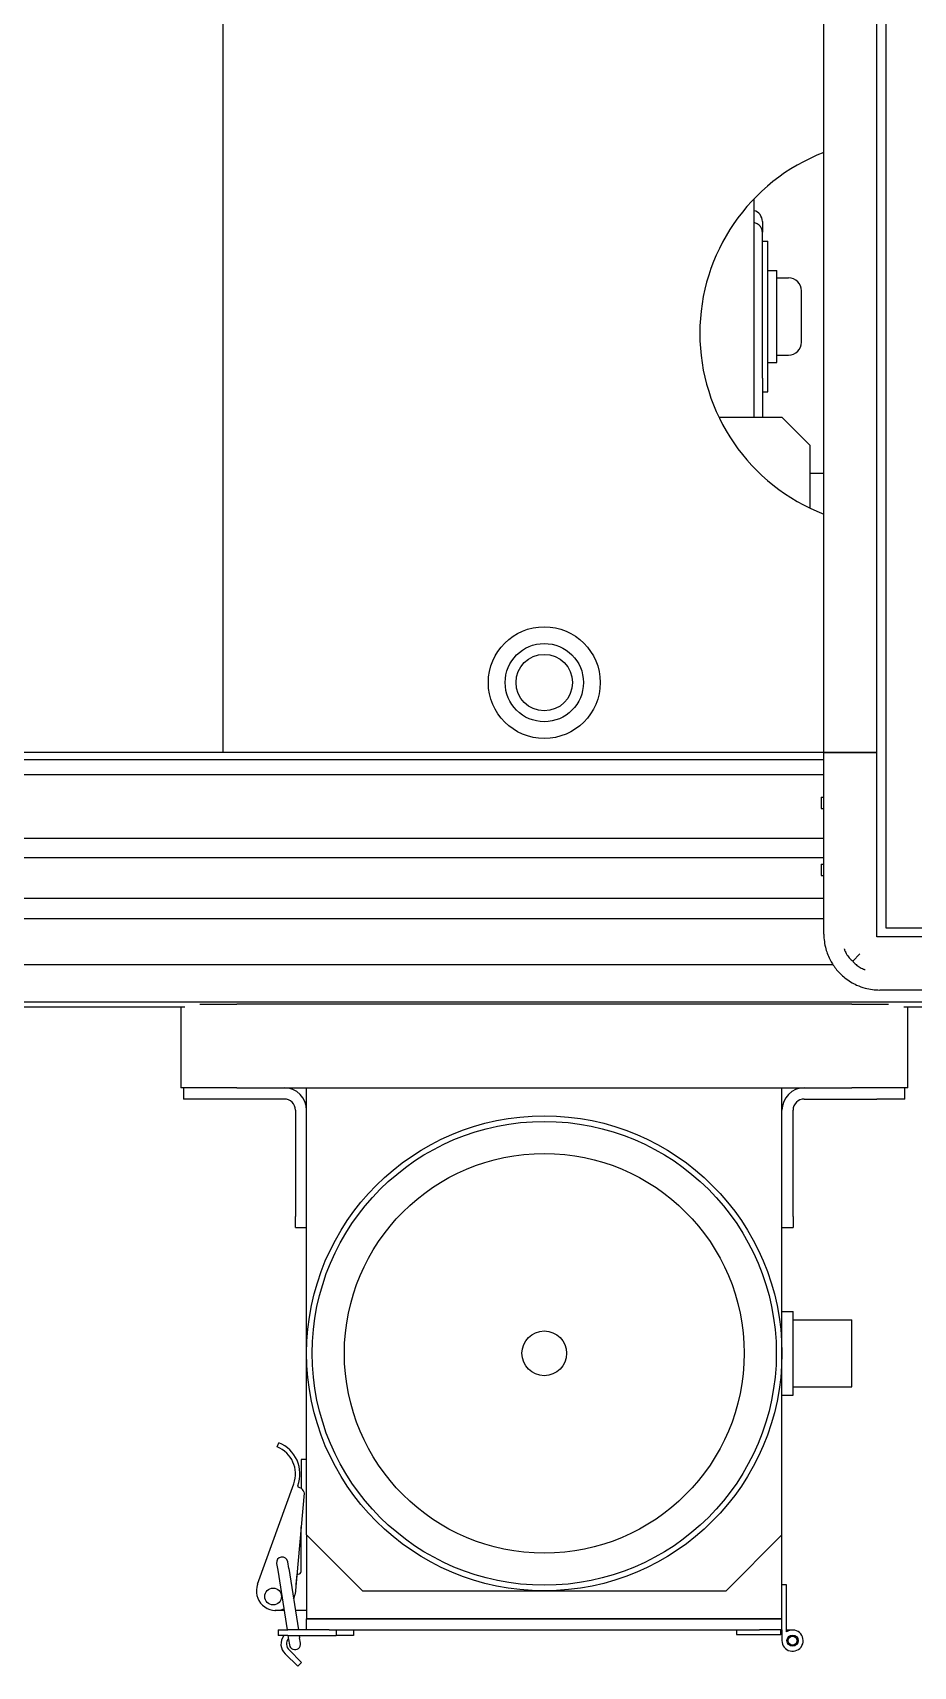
# Model space of a CAD drawing. Header units: millimetres. Extents: x 0 to 7722, y 0 to 5460.
# Drawn here: x 966.4 to 1123.9, y 3168 to 3460.3 of the extents above; entities that cross this region are included whole.
import ezdxf

# ---------------------------------------------------------------- set-up
doc = ezdxf.new("R2010")
doc.units = ezdxf.units.MM
doc.header["$LTSCALE"] = 5
doc.layers.get('0').update_dxf_attribs({"linetype": 'CONTINUOUS'})

msp = doc.modelspace()

# ---------------------------------------------------------------- linework, layer by layer
for p, q in [((1119.031, 3767.883), (1119.031, 3300.083)), ((1000.431, 3736.483), (1000.431, 3331.483)), ((1107.931, 3331.483), (1107.931, 3651.483)), ((1117.431, 3331.483), (1117.431, 3651.483)), ((1095.431, 3430.527), (1095.431, 3391.483)), ((1096.931, 3426.483), (1096.931, 3424.603)), ((1096.931, 3398.444), (1096.931, 3424.603)), ((1096.931, 3422.983), (1097.931, 3422.983)), ((1097.931, 3395.983), (1097.931, 3422.983)), ((1097.931, 3417.733), (1099.531, 3417.733)), ((1099.531, 3401.233), (1099.531, 3417.733)), ((1099.531, 3416.383), (1101.631, 3416.383)), ((1103.931, 3404.883), (1103.931, 3414.083)), ((1099.531, 3402.583), (1101.631, 3402.583)), ((1097.931, 3401.233), (1099.531, 3401.233)), ((1096.931, 3398.444), (1096.931, 3391.483)), ((1096.931, 3395.983), (1097.931, 3395.983)), ((1089.156, 3391.483), (1100.431, 3391.483)), ((1100.431, 3391.483), (1105.431, 3386.483)), ((1105.431, 3386.483), (1105.431, 3375.208)), ((1105.431, 3381.483), (1107.931, 3381.483)), ((1107.931, 3331.483), (795.431, 3331.483)), ((1107.931, 3330.198), (795.431, 3330.198)), ((1107.931, 3298.983), (1107.931, 3331.483)), ((1107.931, 3331.483), (1111.58, 3331.483)), ((1111.58, 3331.483), (1107.931, 3331.483)), ((1114.391, 3331.483), (1111.58, 3331.483)), ((1111.58, 3331.483), (1114.391, 3331.483)), ((1117.431, 3331.483), (1114.391, 3331.483)), ((1114.391, 3331.483), (1117.431, 3331.483)), ((1117.431, 3298.483), (1117.431, 3331.483)), ((1107.931, 3327.483), (795.431, 3327.483)), ((1107.431, 3323.483), (1107.431, 3321.483)), ((1107.431, 3323.483), (1107.931, 3323.483)), ((1107.431, 3321.483), (1107.931, 3321.483)), ((795.431, 3316.183), (1107.931, 3316.183)), ((1107.931, 3312.633), (795.431, 3312.633)), ((1107.431, 3311.483), (1107.431, 3309.483)), ((1107.431, 3311.483), (1107.931, 3311.483)), ((1107.431, 3309.483), (1107.931, 3309.483)), ((1107.931, 3305.333), (795.431, 3305.333)), ((795.431, 3301.783), (1107.931, 3301.783)), ((1119.031, 3300.083), (1203.931, 3300.083)), ((1203.931, 3298.483), (1117.431, 3298.483)), ((1114.391, 3295.443), (1113.101, 3294.154)), ((1109.593, 3293.463), (795.431, 3293.463)), ((1203.931, 3288.983), (1117.931, 3288.983)), ((1203.931, 3286.832), (795.431, 3286.832)), ((993.62, 3285.939), (795.431, 3285.939)), ((992.931, 3285.939), (992.931, 3271.483)), ((996.34, 3286.483), (1002.931, 3286.483)), ((1112.931, 3286.483), (1002.931, 3286.483)), ((1112.931, 3286.483), (1119.522, 3286.483)), ((1137.931, 3285.939), (1122.242, 3285.939)), ((1122.931, 3271.483), (1122.931, 3285.939)), ((1002.931, 3271.483), (992.931, 3271.483)), ((993.431, 3271.483), (993.431, 3269.483)), ((1002.931, 3271.483), (1112.931, 3271.483)), ((1015.431, 3271.483), (1100.431, 3271.483)), ((1015.431, 3191.483), (1015.431, 3271.483)), ((1100.431, 3191.483), (1100.431, 3271.483)), ((1122.931, 3271.483), (1112.931, 3271.483)), ((1122.431, 3269.483), (1122.431, 3271.483)), ((998.431, 3269.483), (993.431, 3269.483)), ((1011.431, 3269.483), (998.431, 3269.483)), ((1104.431, 3269.483), (1117.431, 3269.483)), ((1122.431, 3269.483), (1117.431, 3269.483)), ((1013.431, 3267.483), (1013.431, 3248.483)), ((1102.431, 3248.483), (1102.431, 3267.483)), ((1013.431, 3246.483), (1013.431, 3248.483)), ((1102.431, 3248.483), (1102.431, 3246.483)), ((1013.431, 3246.483), (1015.431, 3246.483)), ((1100.431, 3246.483), (1102.431, 3246.483)), ((1100.431, 3231.483), (1102.431, 3231.483)), ((1102.431, 3216.483), (1102.431, 3231.483)), ((1102.431, 3229.983), (1112.931, 3229.983)), ((1112.931, 3217.983), (1112.931, 3229.983)), ((1100.431, 3216.483), (1102.431, 3216.483)), ((1102.431, 3217.983), (1112.931, 3217.983)), ((1010.163, 3207.231), (1010.436, 3207.983)), ((1014.431, 3204.983), (1014.431, 3199.849)), ((1015.431, 3204.983), (1014.431, 3204.983)), ((1006.639, 3182.671), (1013.122, 3200.638)), ((1014.962, 3198.983), (1013.378, 3180.875)), ((1013.851, 3200.302), (1013.851, 3200.093)), ((1013.851, 3200.093), (1014.304, 3199.911)), ((1014.901, 3199.227), (1014.962, 3198.983)), ((1014.431, 3184.973), (1014.431, 3192.913)), ((1025.431, 3181.483), (1015.431, 3191.483)), ((1015.431, 3191.483), (1015.431, 3176.483)), ((1100.431, 3191.483), (1090.431, 3181.483)), ((1100.431, 3176.483), (1100.431, 3191.483)), ((1010.063, 3186.398), (1010.254, 3185.179)), ((1012.23, 3185.488), (1012.039, 3186.708)), ((1010.254, 3185.179), (1011.928, 3174.483)), ((1012.23, 3185.488), (1013.952, 3174.483)), ((1013.544, 3182.613), (1013.706, 3184.473)), ((1013.706, 3184.473), (1013.931, 3184.473)), ((1025.431, 3181.483), (1090.431, 3181.483)), ((1101.231, 3182.583), (1100.431, 3182.583)), ((1101.231, 3174.132), (1101.231, 3182.583)), ((1011.38, 3177.983), (1009.773, 3177.983)), ((1015.431, 3177.983), (1013.404, 3177.983)), ((1010.331, 3174.483), (1012.081, 3174.483)), ((1010.331, 3174.483), (1010.331, 3173.483)), ((1015.431, 3174.483), (1012.081, 3174.483)), ((1019.431, 3176.483), (1015.431, 3176.483)), ((1015.431, 3176.483), (1019.431, 3176.483)), ((1015.431, 3174.483), (1015.431, 3176.483)), ((1019.431, 3174.483), (1015.431, 3174.483)), ((1019.431, 3176.483), (1096.431, 3176.483)), ((1096.431, 3176.483), (1019.431, 3176.483)), ((1019.431, 3174.483), (1096.431, 3174.483)), ((1020.697, 3174.483), (1020.697, 3173.483)), ((1023.831, 3174.483), (1023.831, 3173.483)), ((1092.331, 3174.483), (1092.331, 3173.683)), ((1100.431, 3176.483), (1096.431, 3176.483)), ((1096.431, 3176.483), (1100.431, 3176.483)), ((1100.431, 3174.483), (1096.431, 3174.483)), ((1100.241, 3173.683), (1100.241, 3174.483)), ((1100.431, 3174.483), (1100.431, 3176.483)), ((1100.431, 3174.483), (1100.431, 3172.583)), ((1101.231, 3174.483), (1102.331, 3174.483)), ((1012.081, 3173.483), (1010.331, 3173.483)), ((1012.081, 3173.483), (1020.697, 3173.483)), ((1012.084, 3173.483), (1012.196, 3172.767)), ((1012.196, 3172.767), (1012.346, 3171.813)), ((1014.108, 3173.483), (1014.172, 3173.076)), ((1014.321, 3172.122), (1014.172, 3173.076)), ((1023.831, 3173.483), (1020.697, 3173.483)), ((1092.331, 3173.683), (1100.241, 3173.683)), ((1100.431, 3173.683), (1100.241, 3173.683)), ((1013.831, 3167.983), (1011.577, 3170.201)), ((1012.279, 3170.914), (1014.533, 3168.696)), ((1014.533, 3168.696), (1013.831, 3167.983))]:
    msp.add_line(p, q)
for centre, radius in [((1057.931, 3343.983), 10), ((1057.931, 3343.983), 7), ((1057.931, 3343.983), 5.053), ((1057.931, 3223.983), 42.5), ((1057.931, 3223.983), 41.5), ((1057.931, 3223.983), 35.754), ((1057.931, 3223.983), 4), ((1009.431, 3180.483), 1.5), ((1102.331, 3172.583), 1), ((1102.331, 3172.583), 0.8)]:
    msp.add_circle(centre, radius)
for centre, radius, start, end in [((1120.431, 3406.483), 34.686, 111.12329, 248.87671), ((1094.931, 3426.483), 2, 0, 75.52249), ((1101.631, 3414.083), 2.3, 0, 90), ((1101.631, 3404.883), 2.3, 270, 0), ((1117.931, 3298.983), 10, 180, 195.25058), ((1117.931, 3298.983), 10, 254.74942, 270), ((1011.431, 3267.483), 4, 0, 90), ((1104.431, 3267.483), 4, 90, 180), ((1011.431, 3267.483), 2, 0, 90), ((1104.431, 3267.483), 2, 90, 180), ((1008.231, 3202.403), 5.2, 340.1577, 68.19394), ((1008.231, 3202.403), 6, 339.4991, 68.43481), ((1013.931, 3198.983), 1, 14.09729, 68.09305), ((1011.051, 3186.553), 1, 8.89385, 188.89385), ((1013.931, 3184.973), 0.5, 270, 0), ((1009.931, 3181.483), 3.5, 160.1577, 293.63152), ((1009.931, 3181.483), 3.5, 334.5658, 350), ((1011.431, 3180.483), 3, 45.23492, 45.57424), ((1011.431, 3180.483), 3, 236.30993, 236.44269), ((1102.331, 3172.583), 1.9, 180, 125.37654), ((1013.331, 3171.983), 2.5, 143.1301, 225.45383), ((1013.331, 3171.983), 1.5, 140.70417, 225.45383), ((1013.333, 3171.967), 1, 188.89385, 8.89385)]:
    msp.add_arc(centre, radius, start, end)
for points, knots in [([(1096.931, 3424.603), (1096.931, 3424.836), (1096.876, 3425.067), (1096.771, 3425.282), (1096.668, 3425.489), (1096.52, 3425.677), (1096.335, 3425.835), (1096.149, 3425.992), (1095.93, 3426.117), (1095.689, 3426.203), (1095.605, 3426.232), (1095.519, 3426.257), (1095.431, 3426.277)], [-0.31536078, -0.31536078, -0.31536078, -0.31536078, -0.23431413, -0.23431413, -0.23431413, -0.15612422, -0.15612422, -0.15612422, -0.07803693, -0.07803693, -0.07803693, -0.05071436, -0.05071436, -0.05071436, -0.05071436]), ([(1108.284, 3296.351), (1108.478, 3295.642), (1108.758, 3294.927), (1109.403, 3293.726), (1109.775, 3293.156), (1110.655, 3292.089), (1111.164, 3291.592), (1112.366, 3290.627), (1113.075, 3290.206), (1114.292, 3289.653), (1114.795, 3289.473), (1115.299, 3289.336)], [-3.9218025, -3.9218025, -3.9218025, -3.9218025, -3.6696144, -3.6696144, -3.4730434, -3.4730434, -3.2764725, -3.2764725, -3.0035236, -3.0035236, -2.8130734, -2.8130734, -2.8130734, -2.8130734]), ([(1111.582, 3296.351), (1111.582, 3296.345), (1111.583, 3296.343), (1111.584, 3296.34), (1111.585, 3296.338), (1111.585, 3296.335), (1111.586, 3296.332), (1111.588, 3296.327), (1111.589, 3296.321), (1111.591, 3296.315), (1111.594, 3296.304), (1111.598, 3296.293), (1111.602, 3296.281), (1111.609, 3296.258), (1111.617, 3296.234), (1111.625, 3296.209), (1111.642, 3296.159), (1111.662, 3296.104), (1111.683, 3296.048), (1111.725, 3295.937), (1111.779, 3295.81), (1111.841, 3295.684), (1111.903, 3295.557), (1111.976, 3295.424), (1112.059, 3295.291), (1112.142, 3295.158), (1112.235, 3295.027), (1112.333, 3294.903), (1112.51, 3294.68), (1112.732, 3294.449), (1112.988, 3294.242), (1113.025, 3294.212), (1113.063, 3294.182), (1113.101, 3294.154)], [9.2974972, 9.2974972, 9.2974972, 9.2974972, 9.3146715, 9.3146715, 9.3146715, 9.3318458, 9.3318458, 9.3318458, 9.3661944, 9.3661944, 9.3661944, 9.4348916, 9.4348916, 9.4348916, 9.572286, 9.572286, 9.572286, 9.8470749, 9.8470749, 9.8470749, 10.3966526, 10.3966526, 10.3966526, 10.9462303, 10.9462303, 10.9462303, 11.495808, 11.495808, 11.495808, 12.4866786, 12.4866786, 12.4866786, 12.6298935, 12.6298935, 12.6298935, 12.6298935]), ([(1113.101, 3294.154), (1113.13, 3294.115), (1113.16, 3294.077), (1113.19, 3294.04), (1113.397, 3293.784), (1113.628, 3293.562), (1113.851, 3293.385), (1113.975, 3293.287), (1114.106, 3293.194), (1114.239, 3293.111), (1114.372, 3293.028), (1114.505, 3292.955), (1114.632, 3292.893), (1114.758, 3292.831), (1114.885, 3292.777), (1114.996, 3292.735), (1115.052, 3292.714), (1115.107, 3292.694), (1115.157, 3292.677), (1115.181, 3292.669), (1115.206, 3292.661), (1115.229, 3292.654), (1115.241, 3292.65), (1115.252, 3292.647), (1115.263, 3292.643), (1115.269, 3292.641), (1115.274, 3292.64), (1115.28, 3292.638), (1115.283, 3292.637), (1115.286, 3292.637), (1115.288, 3292.636), (1115.291, 3292.635), (1115.293, 3292.634), (1115.299, 3292.634)], [5.9651009, 5.9651009, 5.9651009, 5.9651009, 6.1083158, 6.1083158, 6.1083158, 7.0991864, 7.0991864, 7.0991864, 7.6487641, 7.6487641, 7.6487641, 8.1983418, 8.1983418, 8.1983418, 8.7479195, 8.7479195, 8.7479195, 9.0227083, 9.0227083, 9.0227083, 9.1601028, 9.1601028, 9.1601028, 9.2288, 9.2288, 9.2288, 9.2631486, 9.2631486, 9.2631486, 9.2803229, 9.2803229, 9.2803229, 9.2974972, 9.2974972, 9.2974972, 9.2974972])]:
    msp.add_open_spline(points, degree=3, knots=knots)
for points in [[(1108.283, 3296.353), (1108.283, 3296.352), (1108.284, 3296.352), (1108.284, 3296.351)], [(1115.299, 3289.336), (1115.3, 3289.336), (1115.3, 3289.335), (1115.301, 3289.335)]]:
    msp.add_open_spline(points, degree=3)

doc.saveas('drawing.dxf')
